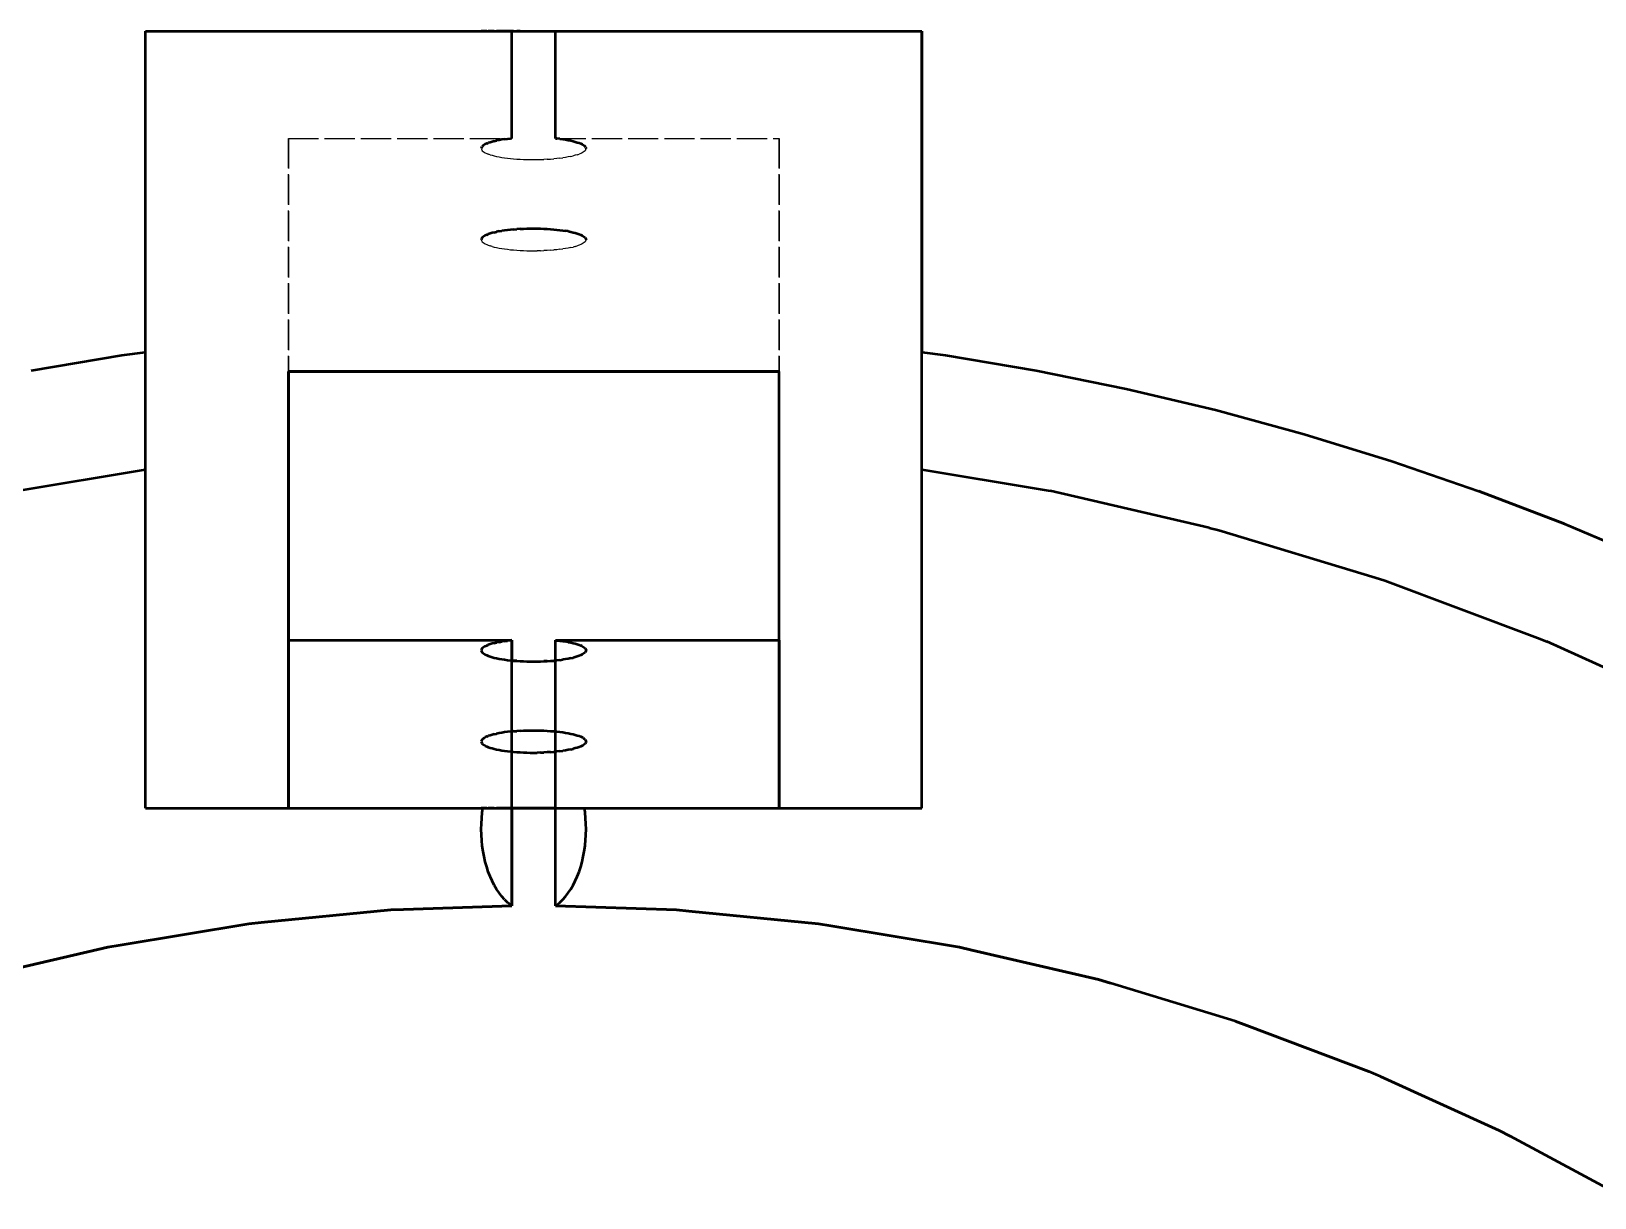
# Model space of a CAD drawing. Header units: millimetres. Extents: x 0 to 594, y 0 to 420.
# Drawn here: x 140.7 to 206.3, y 165.7 to 214.7 of the extents above; entities that cross this region are included whole.
import ezdxf

# ---------------------------------------------------------------- set-up
doc = ezdxf.new("R2010")
doc.units = ezdxf.units.MM
doc.linetypes.add('DASHED', pattern=[1.524, 1.27, -0.254])
doc.layers.add('OCULTA', color=8, linetype='DASHED', lineweight=25)
doc.layers.add('VISIBLE', color=7, linetype='CONTINUOUS', lineweight=50)

msp = doc.modelspace()

# ---------------------------------------------------------------- linework, layer by layer
at = {"layer": 'OCULTA'}
for p, q in [((145.446, 201.228), (145.446, 214.691)), ((145.446, 214.691), (160.832, 214.691)), ((145.446, 214.691), (145.446, 214.691)), ((159.546, 214.691), (159.551, 214.691)), ((159.546, 214.691), (159.551, 214.691)), ((159.551, 214.691), (159.565, 214.691)), ((159.551, 214.691), (159.565, 214.691)), ((159.565, 214.691), (159.588, 214.691)), ((159.565, 214.691), (159.588, 214.691)), ((159.588, 214.691), (159.621, 214.691)), ((159.588, 214.691), (159.621, 214.691)), ((159.621, 214.691), (159.663, 214.691)), ((159.621, 214.691), (159.663, 214.691)), ((159.663, 214.691), (159.713, 214.691)), ((159.663, 214.691), (159.713, 214.691)), ((159.713, 214.691), (159.773, 214.691)), ((159.713, 214.691), (159.773, 214.691)), ((159.773, 214.691), (159.841, 214.691)), ((159.773, 214.691), (159.841, 214.691)), ((159.841, 214.691), (159.917, 214.691)), ((159.841, 214.691), (159.917, 214.691)), ((159.917, 214.691), (160, 214.691)), ((159.917, 214.691), (160, 214.691)), ((160, 214.691), (160.092, 214.691)), ((160, 214.691), (160.092, 214.691)), ((160.092, 214.691), (160.19, 214.691)), ((160.092, 214.691), (160.19, 214.691)), ((160.19, 214.691), (160.295, 214.691)), ((160.19, 214.691), (160.295, 214.691)), ((160.295, 214.691), (160.407, 214.691)), ((160.295, 214.691), (160.407, 214.691)), ((160.407, 214.691), (160.524, 214.691)), ((160.407, 214.691), (160.524, 214.691)), ((160.524, 214.691), (160.646, 214.691)), ((160.524, 214.691), (160.646, 214.691)), ((160.646, 214.691), (160.773, 214.691)), ((160.646, 214.691), (160.773, 214.691)), ((160.773, 214.691), (160.904, 214.691)), ((160.773, 214.691), (160.904, 214.691)), ((160.904, 214.691), (161.039, 214.691)), ((160.904, 214.691), (161.039, 214.691)), ((161.039, 214.691), (161.176, 214.691)), ((161.039, 214.691), (161.176, 214.691)), ((161.176, 214.691), (161.317, 214.691)), ((161.176, 214.691), (161.317, 214.691)), ((161.317, 214.691), (161.459, 214.691)), ((161.317, 214.691), (161.459, 214.691)), ((161.459, 214.691), (161.602, 214.691)), ((161.459, 214.691), (161.602, 214.691)), ((161.602, 214.691), (161.746, 214.691)), ((161.602, 214.691), (161.746, 214.691)), ((161.746, 214.691), (161.89, 214.691)), ((161.746, 214.691), (161.89, 214.691)), ((161.89, 214.691), (162.033, 214.691)), ((162.033, 214.691), (161.89, 214.691)), ((162.033, 214.691), (162.175, 214.691)), ((162.033, 214.691), (162.175, 214.691)), ((162.315, 214.691), (162.175, 214.691)), ((162.315, 214.691), (162.175, 214.691)), ((162.315, 214.691), (162.453, 214.691)), ((162.453, 214.691), (162.315, 214.691)), ((162.453, 214.691), (162.588, 214.691)), ((162.453, 214.691), (162.588, 214.691)), ((162.719, 214.691), (162.588, 214.691)), ((162.719, 214.691), (162.588, 214.691)), ((162.66, 214.691), (178.046, 214.691)), ((162.846, 214.691), (162.719, 214.691)), ((162.846, 214.691), (162.719, 214.691)), ((162.846, 214.691), (162.968, 214.691)), ((162.846, 214.691), (162.968, 214.691)), ((163.085, 214.691), (162.968, 214.691)), ((163.085, 214.691), (162.968, 214.691)), ((163.196, 214.691), (163.085, 214.691)), ((163.196, 214.691), (163.085, 214.691)), ((163.301, 214.691), (163.196, 214.691)), ((163.301, 214.691), (163.196, 214.691)), ((163.301, 214.691), (163.4, 214.691)), ((163.301, 214.691), (163.4, 214.691)), ((163.491, 214.691), (163.4, 214.691)), ((163.491, 214.691), (163.4, 214.691)), ((163.575, 214.691), (163.491, 214.691)), ((163.575, 214.691), (163.491, 214.691)), ((163.651, 214.691), (163.575, 214.691)), ((163.651, 214.691), (163.575, 214.691)), ((163.719, 214.691), (163.651, 214.691)), ((163.719, 214.691), (163.651, 214.691)), ((163.778, 214.691), (163.719, 214.691)), ((163.778, 214.691), (163.719, 214.691)), ((163.829, 214.691), (163.778, 214.691)), ((163.829, 214.691), (163.778, 214.691)), ((163.871, 214.691), (163.829, 214.691)), ((163.871, 214.691), (163.829, 214.691)), ((163.904, 214.691), (163.871, 214.691)), ((163.904, 214.691), (163.871, 214.691)), ((163.927, 214.691), (163.904, 214.691)), ((163.927, 214.691), (163.904, 214.691)), ((163.941, 214.691), (163.927, 214.691)), ((163.941, 214.691), (163.927, 214.691)), ((163.946, 214.691), (163.941, 214.691)), ((163.946, 214.691), (163.941, 214.691)), ((178.046, 201.228), (178.046, 214.691)), ((178.046, 214.691), (178.046, 214.691)), ((151.446, 189.136), (151.446, 210.197)), ((151.446, 210.197), (160.832, 210.197)), ((151.446, 210.197), (151.446, 200.419)), ((162.66, 210.197), (172.046, 210.197)), ((172.046, 189.136), (172.046, 210.197)), ((172.046, 210.197), (172.046, 200.419)), ((159.546, 209.772), (159.551, 209.741)), ((159.551, 209.741), (159.565, 209.711)), ((159.565, 209.711), (159.588, 209.68)), ((159.588, 209.68), (159.621, 209.651)), ((159.621, 209.651), (159.663, 209.621)), ((159.663, 209.621), (159.713, 209.593)), ((159.713, 209.593), (159.773, 209.565)), ((159.773, 209.565), (159.841, 209.538)), ((159.917, 209.512), (159.841, 209.538)), ((159.917, 209.512), (160, 209.487)), ((160, 209.487), (160.092, 209.463)), ((160.092, 209.463), (160.19, 209.441)), ((160.19, 209.441), (160.295, 209.42)), ((160.295, 209.42), (160.407, 209.401)), ((160.407, 209.401), (160.524, 209.383)), ((160.524, 209.383), (160.646, 209.367)), ((162.846, 209.367), (162.968, 209.383)), ((163.085, 209.401), (162.968, 209.383)), ((163.196, 209.42), (163.085, 209.401)), ((163.301, 209.441), (163.196, 209.42)), ((163.301, 209.441), (163.4, 209.463)), ((163.491, 209.487), (163.4, 209.463)), ((163.575, 209.512), (163.491, 209.487)), ((163.575, 209.512), (163.651, 209.538)), ((163.719, 209.565), (163.651, 209.538)), ((163.778, 209.593), (163.719, 209.565)), ((163.829, 209.621), (163.778, 209.593)), ((163.871, 209.651), (163.829, 209.621)), ((163.904, 209.68), (163.871, 209.651)), ((163.927, 209.711), (163.904, 209.68)), ((163.941, 209.741), (163.927, 209.711)), ((163.946, 209.772), (163.941, 209.741)), ((160.646, 209.367), (160.773, 209.352)), ((160.773, 209.352), (160.904, 209.34)), ((160.904, 209.34), (161.039, 209.329)), ((161.039, 209.329), (161.176, 209.32)), ((161.176, 209.32), (161.317, 209.313)), ((161.317, 209.313), (161.459, 209.308)), ((161.459, 209.308), (161.602, 209.305)), ((161.602, 209.305), (161.746, 209.304)), ((161.746, 209.304), (161.89, 209.305)), ((161.89, 209.305), (162.033, 209.308)), ((162.033, 209.308), (162.175, 209.313)), ((162.315, 209.32), (162.175, 209.313)), ((162.315, 209.32), (162.453, 209.329)), ((162.453, 209.329), (162.588, 209.34)), ((162.719, 209.352), (162.588, 209.34)), ((162.846, 209.367), (162.719, 209.352)), ((159.546, 205.946), (159.551, 205.915)), ((159.551, 205.915), (159.565, 205.884)), ((159.565, 205.884), (159.588, 205.854)), ((159.588, 205.854), (159.621, 205.825)), ((159.621, 205.825), (159.663, 205.795)), ((159.663, 205.795), (159.713, 205.767)), ((159.713, 205.767), (159.773, 205.739)), ((159.773, 205.739), (159.841, 205.712)), ((159.841, 205.712), (159.917, 205.686)), ((160, 205.661), (159.917, 205.686)), ((160, 205.661), (160.092, 205.637)), ((160.092, 205.637), (160.19, 205.615)), ((160.19, 205.615), (160.295, 205.594)), ((160.295, 205.594), (160.407, 205.575)), ((160.407, 205.575), (160.524, 205.557)), ((160.524, 205.557), (160.646, 205.541)), ((160.646, 205.541), (160.773, 205.526)), ((160.773, 205.526), (160.904, 205.514)), ((160.904, 205.514), (161.039, 205.503)), ((161.039, 205.503), (161.176, 205.494)), ((161.176, 205.494), (161.317, 205.487)), ((161.317, 205.487), (161.459, 205.482)), ((161.459, 205.482), (161.602, 205.479)), ((161.602, 205.479), (161.746, 205.478)), ((161.746, 205.478), (161.89, 205.479)), ((162.033, 205.482), (161.89, 205.479)), ((162.033, 205.482), (162.175, 205.487)), ((162.315, 205.494), (162.175, 205.487)), ((162.453, 205.503), (162.315, 205.494)), ((162.453, 205.503), (162.588, 205.514)), ((162.719, 205.526), (162.588, 205.514)), ((162.846, 205.541), (162.719, 205.526)), ((162.846, 205.541), (162.968, 205.557)), ((163.085, 205.575), (162.968, 205.557)), ((163.196, 205.594), (163.085, 205.575)), ((163.301, 205.615), (163.196, 205.594)), ((163.301, 205.615), (163.4, 205.637)), ((163.491, 205.661), (163.4, 205.637)), ((163.491, 205.661), (163.575, 205.686)), ((163.651, 205.712), (163.575, 205.686)), ((163.719, 205.739), (163.651, 205.712)), ((163.778, 205.767), (163.719, 205.739)), ((163.829, 205.795), (163.778, 205.767)), ((163.871, 205.825), (163.829, 205.795)), ((163.904, 205.854), (163.871, 205.825)), ((163.927, 205.884), (163.904, 205.854)), ((163.941, 205.915), (163.927, 205.884)), ((163.946, 205.946), (163.941, 205.915)), ((140.654, 200.458), (144.457, 201.096)), ((144.457, 201.096), (145.446, 201.228)), ((145.446, 201.228), (145.446, 201.228)), ((178.046, 201.228), (179.035, 201.096)), ((178.046, 201.228), (178.046, 201.228)), ((179.035, 201.096), (182.838, 200.458)), ((182.838, 200.458), (186.617, 199.693)), ((186.617, 199.693), (190.37, 198.804)), ((190.37, 198.804), (194.09, 197.791)), ((194.09, 197.791), (197.775, 196.654)), ((197.775, 196.654), (201.42, 195.396)), ((205.021, 194.017), (201.42, 195.396)), ((205.021, 194.017), (208.575, 192.519)), ((145.446, 182.091), (145.446, 182.091)), ((151.446, 182.091), (151.446, 182.091)), ((159.546, 182.091), (159.551, 182.091)), ((159.551, 182.091), (159.565, 182.091)), ((159.565, 182.091), (159.588, 182.091)), ((159.588, 182.091), (159.621, 182.091)), ((159.615, 182.091), (159.621, 182.091)), ((159.621, 182.091), (159.663, 182.091)), ((159.621, 182.091), (159.663, 182.091)), ((159.663, 182.091), (159.713, 182.091)), ((159.663, 182.091), (159.713, 182.091)), ((159.713, 182.091), (159.773, 182.091)), ((159.713, 182.091), (159.773, 182.091)), ((159.773, 182.091), (159.841, 182.091)), ((159.773, 182.091), (159.841, 182.091)), ((159.841, 182.091), (159.917, 182.091)), ((159.841, 182.091), (159.917, 182.091)), ((159.917, 182.091), (160, 182.091)), ((159.917, 182.091), (160, 182.091)), ((160, 182.091), (160.092, 182.091)), ((160, 182.091), (160.092, 182.091)), ((160.092, 182.091), (160.19, 182.091)), ((160.092, 182.091), (160.19, 182.091)), ((160.19, 182.091), (160.295, 182.091)), ((160.19, 182.091), (160.295, 182.091)), ((160.295, 182.091), (160.407, 182.091)), ((160.295, 182.091), (160.407, 182.091)), ((160.407, 182.091), (160.524, 182.091)), ((160.407, 182.091), (160.524, 182.091)), ((160.524, 182.091), (160.646, 182.091)), ((160.524, 182.091), (160.646, 182.091)), ((160.646, 182.091), (160.773, 182.091)), ((160.646, 182.091), (160.773, 182.091)), ((160.773, 182.091), (160.904, 182.091)), ((160.773, 182.091), (160.904, 182.091)), ((160.904, 182.091), (161.039, 182.091)), ((160.904, 182.091), (161.039, 182.091)), ((161.039, 182.091), (161.176, 182.091)), ((161.039, 182.091), (161.176, 182.091)), ((161.176, 182.091), (161.317, 182.091)), ((161.176, 182.091), (161.317, 182.091)), ((161.317, 182.091), (161.459, 182.091)), ((161.317, 182.091), (161.459, 182.091)), ((161.459, 182.091), (161.602, 182.091)), ((161.459, 182.091), (161.602, 182.091)), ((161.602, 182.091), (161.746, 182.091)), ((161.602, 182.091), (161.746, 182.091)), ((161.746, 182.091), (161.89, 182.091)), ((161.746, 182.091), (161.89, 182.091)), ((161.89, 182.091), (162.033, 182.091)), ((162.033, 182.091), (161.89, 182.091)), ((162.033, 182.091), (162.175, 182.091)), ((162.033, 182.091), (162.175, 182.091)), ((162.315, 182.091), (162.175, 182.091)), ((162.315, 182.091), (162.175, 182.091)), ((162.315, 182.091), (162.453, 182.091)), ((162.453, 182.091), (162.315, 182.091)), ((162.453, 182.091), (162.588, 182.091)), ((162.453, 182.091), (162.588, 182.091)), ((162.719, 182.091), (162.588, 182.091)), ((162.719, 182.091), (162.588, 182.091)), ((162.846, 182.091), (162.719, 182.091)), ((162.846, 182.091), (162.719, 182.091)), ((162.846, 182.091), (162.968, 182.091)), ((162.846, 182.091), (162.968, 182.091)), ((163.085, 182.091), (162.968, 182.091)), ((163.085, 182.091), (162.968, 182.091)), ((163.196, 182.091), (163.085, 182.091)), ((163.196, 182.091), (163.085, 182.091)), ((163.301, 182.091), (163.196, 182.091)), ((163.301, 182.091), (163.196, 182.091)), ((163.301, 182.091), (163.4, 182.091)), ((163.301, 182.091), (163.4, 182.091)), ((163.491, 182.091), (163.4, 182.091)), ((163.491, 182.091), (163.4, 182.091)), ((163.575, 182.091), (163.491, 182.091)), ((163.575, 182.091), (163.491, 182.091)), ((163.651, 182.091), (163.575, 182.091)), ((163.651, 182.091), (163.575, 182.091)), ((163.719, 182.091), (163.651, 182.091)), ((163.719, 182.091), (163.651, 182.091)), ((163.778, 182.091), (163.719, 182.091)), ((163.778, 182.091), (163.719, 182.091)), ((163.829, 182.091), (163.778, 182.091)), ((163.829, 182.091), (163.778, 182.091)), ((163.871, 182.091), (163.829, 182.091)), ((163.871, 182.091), (163.829, 182.091)), ((163.877, 182.091), (163.871, 182.091)), ((163.904, 182.091), (163.871, 182.091)), ((163.927, 182.091), (163.904, 182.091)), ((163.941, 182.091), (163.927, 182.091)), ((163.946, 182.091), (163.941, 182.091)), ((172.046, 182.091), (172.046, 182.091)), ((178.046, 182.091), (178.046, 182.091))]:
    msp.add_line(p, q, dxfattribs=at)
at = {"layer": 'VISIBLE'}
for p, q in [((145.446, 182.091), (145.446, 214.691)), ((145.446, 214.691), (178.046, 214.691)), ((145.446, 201.228), (145.446, 214.691)), ((145.446, 214.691), (145.446, 214.691)), ((145.446, 214.691), (145.446, 214.691)), ((145.446, 214.691), (178.046, 214.691)), ((159.551, 214.691), (159.546, 214.691)), ((159.551, 214.691), (159.546, 214.691)), ((159.565, 214.691), (159.551, 214.691)), ((159.565, 214.691), (159.551, 214.691)), ((159.588, 214.691), (159.565, 214.691)), ((159.588, 214.691), (159.565, 214.691)), ((159.621, 214.691), (159.588, 214.691)), ((159.621, 214.691), (159.588, 214.691)), ((159.663, 214.691), (159.621, 214.691)), ((159.663, 214.691), (159.621, 214.691)), ((159.713, 214.691), (159.663, 214.691)), ((159.713, 214.691), (159.663, 214.691)), ((159.773, 214.691), (159.713, 214.691)), ((159.773, 214.691), (159.713, 214.691)), ((159.773, 214.691), (159.841, 214.691)), ((159.773, 214.691), (159.841, 214.691)), ((159.917, 214.691), (159.841, 214.691)), ((159.917, 214.691), (159.841, 214.691)), ((160, 214.691), (159.917, 214.691)), ((160, 214.691), (159.917, 214.691)), ((160.092, 214.691), (160, 214.691)), ((160.092, 214.691), (160, 214.691)), ((160.092, 214.691), (160.19, 214.691)), ((160.092, 214.691), (160.19, 214.691)), ((160.295, 214.691), (160.19, 214.691)), ((160.295, 214.691), (160.19, 214.691)), ((160.407, 214.691), (160.295, 214.691)), ((160.407, 214.691), (160.295, 214.691)), ((160.524, 214.691), (160.407, 214.691)), ((160.524, 214.691), (160.407, 214.691)), ((160.524, 214.691), (160.646, 214.691)), ((160.646, 214.691), (160.524, 214.691)), ((160.773, 214.691), (160.646, 214.691)), ((160.773, 214.691), (160.646, 214.691)), ((160.832, 214.691), (160.773, 214.691)), ((160.904, 214.691), (160.773, 214.691)), ((160.832, 210.197), (160.832, 214.691)), ((160.904, 214.691), (161.039, 214.691)), ((161.176, 214.691), (161.039, 214.691)), ((161.176, 214.691), (161.317, 214.691)), ((161.317, 214.691), (161.459, 214.691)), ((161.459, 214.691), (161.602, 214.691)), ((161.602, 214.691), (161.746, 214.691)), ((161.746, 214.691), (161.89, 214.691)), ((161.89, 214.691), (162.033, 214.691)), ((162.033, 214.691), (162.175, 214.691)), ((162.175, 214.691), (162.315, 214.691)), ((162.315, 214.691), (162.453, 214.691)), ((162.453, 214.691), (162.588, 214.691)), ((162.588, 214.691), (162.719, 214.691)), ((162.66, 210.197), (162.66, 214.691)), ((162.66, 214.691), (162.719, 214.691)), ((162.719, 214.691), (162.846, 214.691)), ((162.719, 214.691), (162.846, 214.691)), ((162.846, 214.691), (162.968, 214.691)), ((162.846, 214.691), (162.968, 214.691)), ((162.968, 214.691), (163.085, 214.691)), ((162.968, 214.691), (163.085, 214.691)), ((163.085, 214.691), (163.196, 214.691)), ((163.085, 214.691), (163.196, 214.691)), ((163.196, 214.691), (163.301, 214.691)), ((163.196, 214.691), (163.301, 214.691)), ((163.301, 214.691), (163.4, 214.691)), ((163.301, 214.691), (163.4, 214.691)), ((163.4, 214.691), (163.491, 214.691)), ((163.4, 214.691), (163.491, 214.691)), ((163.491, 214.691), (163.575, 214.691)), ((163.491, 214.691), (163.575, 214.691)), ((163.575, 214.691), (163.651, 214.691)), ((163.575, 214.691), (163.651, 214.691)), ((163.651, 214.691), (163.719, 214.691)), ((163.651, 214.691), (163.719, 214.691)), ((163.719, 214.691), (163.778, 214.691)), ((163.719, 214.691), (163.778, 214.691)), ((163.778, 214.691), (163.829, 214.691)), ((163.778, 214.691), (163.829, 214.691)), ((163.829, 214.691), (163.871, 214.691)), ((163.829, 214.691), (163.871, 214.691)), ((163.871, 214.691), (163.904, 214.691)), ((163.871, 214.691), (163.904, 214.691)), ((163.904, 214.691), (163.927, 214.691)), ((163.904, 214.691), (163.927, 214.691)), ((163.927, 214.691), (163.941, 214.691)), ((163.927, 214.691), (163.941, 214.691)), ((163.941, 214.691), (163.946, 214.691)), ((163.941, 214.691), (163.946, 214.691)), ((178.046, 182.091), (178.046, 214.691)), ((178.046, 214.691), (178.046, 214.691)), ((178.046, 214.691), (178.046, 214.691)), ((178.046, 214.691), (178.046, 201.228)), ((160, 210.056), (159.917, 210.031)), ((160.092, 210.08), (160, 210.056)), ((160.092, 210.08), (160.19, 210.102)), ((160.295, 210.123), (160.19, 210.102)), ((160.407, 210.143), (160.295, 210.123)), ((160.524, 210.16), (160.407, 210.143)), ((160.524, 210.16), (160.646, 210.177)), ((160.646, 210.177), (160.773, 210.191)), ((160.832, 210.197), (160.773, 210.191)), ((162.66, 210.197), (162.719, 210.191)), ((162.846, 210.177), (162.719, 210.191)), ((162.846, 210.177), (162.968, 210.16)), ((162.968, 210.16), (163.085, 210.143)), ((163.085, 210.143), (163.196, 210.123)), ((163.196, 210.123), (163.301, 210.102)), ((163.301, 210.102), (163.4, 210.08)), ((163.4, 210.08), (163.491, 210.056)), ((163.491, 210.056), (163.575, 210.031)), ((159.551, 209.802), (159.546, 209.772)), ((159.565, 209.833), (159.551, 209.802)), ((159.565, 209.833), (159.588, 209.863)), ((159.621, 209.893), (159.588, 209.863)), ((159.663, 209.922), (159.621, 209.893)), ((159.713, 209.951), (159.663, 209.922)), ((159.773, 209.978), (159.713, 209.951)), ((159.773, 209.978), (159.841, 210.005)), ((159.917, 210.031), (159.841, 210.005)), ((163.575, 210.031), (163.651, 210.005)), ((163.651, 210.005), (163.719, 209.978)), ((163.719, 209.978), (163.778, 209.951)), ((163.778, 209.951), (163.829, 209.922)), ((163.829, 209.922), (163.871, 209.893)), ((163.871, 209.893), (163.904, 209.863)), ((163.927, 209.833), (163.904, 209.863)), ((163.927, 209.833), (163.941, 209.802)), ((163.941, 209.802), (163.946, 209.772)), ((159.713, 206.124), (159.663, 206.096)), ((159.773, 206.152), (159.713, 206.124)), ((159.773, 206.152), (159.841, 206.179)), ((159.917, 206.205), (159.841, 206.179)), ((160, 206.23), (159.917, 206.205)), ((160.092, 206.254), (160, 206.23)), ((160.092, 206.254), (160.19, 206.276)), ((160.295, 206.297), (160.19, 206.276)), ((160.295, 206.297), (160.407, 206.317)), ((160.524, 206.334), (160.407, 206.317)), ((160.646, 206.351), (160.524, 206.334)), ((160.773, 206.365), (160.646, 206.351)), ((160.904, 206.378), (160.773, 206.365)), ((160.904, 206.378), (161.039, 206.388)), ((161.176, 206.397), (161.039, 206.388)), ((161.176, 206.397), (161.317, 206.404)), ((161.317, 206.404), (161.459, 206.409)), ((161.459, 206.409), (161.602, 206.412)), ((161.602, 206.412), (161.746, 206.413)), ((161.746, 206.413), (161.89, 206.412)), ((161.89, 206.412), (162.033, 206.409)), ((162.033, 206.409), (162.175, 206.404)), ((162.175, 206.404), (162.315, 206.397)), ((162.315, 206.397), (162.453, 206.388)), ((162.453, 206.388), (162.588, 206.378)), ((162.588, 206.378), (162.719, 206.365)), ((162.719, 206.365), (162.846, 206.351)), ((162.846, 206.351), (162.968, 206.334)), ((162.968, 206.334), (163.085, 206.317)), ((163.196, 206.297), (163.085, 206.317)), ((163.196, 206.297), (163.301, 206.276)), ((163.301, 206.276), (163.4, 206.254)), ((163.4, 206.254), (163.491, 206.23)), ((163.491, 206.23), (163.575, 206.205)), ((163.575, 206.205), (163.651, 206.179)), ((163.651, 206.179), (163.719, 206.152)), ((163.719, 206.152), (163.778, 206.124)), ((163.778, 206.124), (163.829, 206.096)), ((159.551, 205.976), (159.546, 205.946)), ((159.565, 206.007), (159.551, 205.976)), ((159.588, 206.037), (159.565, 206.007)), ((159.621, 206.067), (159.588, 206.037)), ((159.663, 206.096), (159.621, 206.067)), ((163.829, 206.096), (163.871, 206.067)), ((163.871, 206.067), (163.904, 206.037)), ((163.904, 206.037), (163.927, 206.007)), ((163.927, 206.007), (163.941, 205.976)), ((163.941, 205.976), (163.946, 205.946)), ((140.654, 200.458), (144.457, 201.096)), ((140.654, 200.458), (144.457, 201.096)), ((144.457, 201.096), (145.446, 201.228)), ((144.457, 201.096), (145.446, 201.228)), ((144.457, 201.096), (144.457, 201.096)), ((145.446, 196.302), (145.446, 201.228)), ((145.446, 201.228), (145.446, 201.228)), ((145.446, 201.228), (145.446, 201.228)), ((145.446, 201.228), (145.446, 201.228)), ((145.446, 201.228), (145.446, 201.228)), ((145.446, 201.228), (145.446, 201.228)), ((145.446, 201.228), (145.446, 201.228)), ((145.446, 201.228), (145.446, 201.228)), ((145.446, 201.228), (145.446, 201.228)), ((145.446, 201.228), (145.446, 201.228)), ((145.446, 201.228), (145.446, 201.228)), ((145.446, 201.228), (145.446, 201.228)), ((145.446, 201.228), (145.446, 201.228)), ((145.446, 201.228), (145.446, 201.228)), ((145.446, 201.228), (145.446, 201.228)), ((145.446, 201.228), (145.446, 201.228)), ((178.046, 196.302), (178.046, 201.228)), ((178.046, 201.228), (179.035, 201.096)), ((178.046, 201.228), (178.046, 201.228)), ((178.046, 201.228), (178.046, 201.228)), ((178.046, 201.228), (178.046, 201.228)), ((178.046, 201.228), (178.046, 201.228)), ((178.046, 201.228), (178.046, 201.228)), ((178.046, 201.228), (178.046, 201.228)), ((178.046, 201.228), (178.046, 201.228)), ((178.046, 201.228), (178.046, 201.228)), ((178.046, 201.228), (178.046, 201.228)), ((178.046, 201.228), (178.046, 201.228)), ((178.046, 201.228), (178.046, 201.228)), ((178.046, 201.228), (178.046, 201.228)), ((178.046, 201.228), (178.046, 201.228)), ((178.046, 201.228), (178.046, 201.228)), ((178.046, 201.228), (178.046, 201.228)), ((178.046, 201.228), (179.035, 201.096)), ((179.035, 201.096), (182.838, 200.458)), ((179.035, 201.096), (179.035, 201.096)), ((179.035, 201.096), (182.838, 200.458)), ((140.654, 200.458), (140.654, 200.458)), ((151.446, 182.091), (151.446, 200.419)), ((151.446, 200.419), (172.046, 200.419)), ((151.446, 200.419), (151.446, 200.419)), ((151.446, 200.419), (151.446, 200.419)), ((151.446, 200.419), (151.446, 200.419)), ((151.446, 200.419), (151.446, 200.419)), ((151.446, 200.419), (151.446, 200.419)), ((151.446, 200.419), (151.446, 200.419)), ((151.446, 200.419), (151.446, 200.419)), ((151.446, 200.419), (151.446, 200.419)), ((151.446, 200.419), (151.446, 200.419)), ((151.446, 200.419), (151.446, 200.419)), ((151.446, 200.419), (151.446, 200.419)), ((151.446, 200.419), (151.446, 200.419)), ((151.446, 200.419), (151.446, 200.419)), ((151.446, 200.419), (151.446, 200.419)), ((151.446, 200.419), (151.446, 200.419)), ((151.446, 200.419), (151.446, 200.419)), ((151.446, 200.419), (151.446, 189.137)), ((172.046, 200.419), (151.446, 200.419)), ((172.046, 182.091), (172.046, 200.419)), ((172.046, 189.137), (172.046, 200.419)), ((172.046, 200.419), (172.046, 200.419)), ((172.046, 200.419), (172.046, 200.419)), ((172.046, 200.419), (172.046, 200.419)), ((172.046, 200.419), (172.046, 200.419)), ((172.046, 200.419), (172.046, 200.419)), ((172.046, 200.419), (172.046, 200.419)), ((172.046, 200.419), (172.046, 200.419)), ((172.046, 200.419), (172.046, 200.419)), ((172.046, 200.419), (172.046, 200.419)), ((172.046, 200.419), (172.046, 200.419)), ((172.046, 200.419), (172.046, 200.419)), ((172.046, 200.419), (172.046, 200.419)), ((172.046, 200.419), (172.046, 200.419)), ((172.046, 200.419), (172.046, 200.419)), ((172.046, 200.419), (172.046, 200.419)), ((172.046, 200.419), (172.046, 200.419)), ((182.838, 200.458), (186.617, 199.693)), ((182.838, 200.458), (182.838, 200.458)), ((182.838, 200.458), (186.617, 199.693)), ((186.617, 199.693), (190.37, 198.804)), ((186.617, 199.693), (186.617, 199.693)), ((186.617, 199.693), (190.37, 198.804)), ((190.37, 198.804), (194.09, 197.791)), ((190.37, 198.804), (190.37, 198.804)), ((190.37, 198.804), (194.09, 197.791)), ((194.09, 197.791), (197.775, 196.654)), ((194.09, 197.791), (194.09, 197.791)), ((194.09, 197.791), (197.775, 196.654)), ((140.06, 195.413), (145.446, 196.302)), ((145.446, 182.091), (145.446, 196.302)), ((178.046, 182.091), (178.046, 196.302)), ((178.046, 196.302), (183.016, 195.481)), ((197.775, 196.654), (201.42, 195.396)), ((197.775, 196.654), (197.775, 196.654)), ((197.775, 196.654), (201.42, 195.396)), ((183.016, 195.481), (183.432, 195.413)), ((190.106, 193.856), (183.432, 195.413)), ((205.021, 194.017), (201.42, 195.396)), ((201.42, 195.396), (201.42, 195.396)), ((201.42, 195.396), (205.021, 194.017)), ((190.106, 193.856), (190.515, 193.761)), ((190.515, 193.761), (197.074, 191.771)), ((205.021, 194.017), (208.575, 192.519)), ((205.021, 194.017), (205.021, 194.017)), ((205.021, 194.017), (208.575, 192.519)), ((197.074, 191.771), (197.476, 191.649)), ((197.476, 191.649), (203.89, 189.235)), ((151.446, 189.137), (151.446, 189.137)), ((151.446, 189.137), (151.446, 189.137)), ((151.446, 189.137), (151.446, 189.137)), ((151.446, 189.137), (151.446, 189.137)), ((151.446, 189.137), (151.446, 189.137)), ((151.446, 189.137), (151.446, 189.137)), ((151.446, 189.137), (151.446, 189.137)), ((151.446, 189.137), (151.446, 189.137)), ((151.446, 189.137), (151.446, 189.137)), ((151.446, 189.137), (151.446, 189.136)), ((151.446, 189.136), (160.832, 189.136)), ((151.446, 189.136), (151.446, 182.091)), ((151.446, 189.136), (151.446, 189.136)), ((151.446, 189.136), (151.446, 189.136)), ((151.446, 189.136), (151.446, 189.136)), ((151.446, 189.136), (151.446, 189.136)), ((151.446, 189.136), (151.446, 189.136)), ((151.446, 189.136), (151.446, 189.136)), ((151.446, 189.136), (160.832, 189.136)), ((160.092, 189.02), (160.19, 189.042)), ((160.295, 189.063), (160.19, 189.042)), ((160.295, 189.063), (160.407, 189.082)), ((160.524, 189.1), (160.407, 189.082)), ((160.524, 189.1), (160.646, 189.116)), ((160.773, 189.131), (160.646, 189.116)), ((160.832, 189.136), (160.773, 189.131)), ((160.832, 177.989), (160.832, 189.136)), ((160.832, 189.136), (160.832, 189.136)), ((160.832, 189.136), (160.832, 189.136)), ((160.832, 189.136), (160.832, 188.286)), ((162.66, 177.989), (162.66, 189.136)), ((162.66, 189.136), (162.719, 189.131)), ((162.66, 189.136), (172.046, 189.136)), ((162.66, 188.286), (162.66, 189.136)), ((162.66, 189.136), (162.66, 189.136)), ((162.66, 189.136), (162.66, 189.136)), ((162.66, 189.136), (172.046, 189.136)), ((162.719, 189.131), (162.846, 189.116)), ((162.846, 189.116), (162.968, 189.1)), ((162.968, 189.1), (163.085, 189.082)), ((163.196, 189.063), (163.085, 189.082)), ((163.196, 189.063), (163.301, 189.042)), ((163.301, 189.042), (163.4, 189.02)), ((172.046, 189.136), (172.046, 189.137)), ((172.046, 189.137), (172.046, 189.137)), ((172.046, 189.137), (172.046, 189.137)), ((172.046, 189.137), (172.046, 189.137)), ((172.046, 189.137), (172.046, 189.137)), ((172.046, 189.137), (172.046, 189.137)), ((172.046, 189.137), (172.046, 189.137)), ((172.046, 189.137), (172.046, 189.137)), ((172.046, 189.137), (172.046, 189.137)), ((172.046, 189.137), (172.046, 189.137)), ((172.046, 189.136), (172.046, 182.091)), ((172.046, 189.136), (172.046, 189.136)), ((172.046, 189.136), (172.046, 189.136)), ((172.046, 189.136), (172.046, 189.136)), ((172.046, 189.136), (172.046, 189.136)), ((172.046, 189.136), (172.046, 189.136)), ((172.046, 189.136), (172.046, 189.136)), ((203.89, 189.235), (204.284, 189.087)), ((210.526, 186.259), (204.284, 189.087)), ((159.551, 188.742), (159.546, 188.711)), ((159.546, 188.711), (159.551, 188.681)), ((159.565, 188.772), (159.551, 188.742)), ((159.551, 188.681), (159.565, 188.65)), ((159.588, 188.803), (159.565, 188.772)), ((159.565, 188.65), (159.588, 188.62)), ((159.621, 188.832), (159.588, 188.803)), ((159.588, 188.62), (159.621, 188.59)), ((159.663, 188.862), (159.621, 188.832)), ((159.621, 188.59), (159.663, 188.561)), ((159.713, 188.89), (159.663, 188.862)), ((159.663, 188.561), (159.713, 188.532)), ((159.713, 188.89), (159.773, 188.918)), ((159.713, 188.532), (159.773, 188.505)), ((159.773, 188.918), (159.841, 188.945)), ((159.773, 188.505), (159.841, 188.478)), ((159.917, 188.971), (159.841, 188.945)), ((159.841, 188.478), (159.917, 188.452)), ((160, 188.996), (159.917, 188.971)), ((159.917, 188.452), (160, 188.427)), ((160.092, 189.02), (160, 188.996)), ((160, 188.427), (160.092, 188.403)), ((160.092, 188.403), (160.19, 188.381)), ((160.19, 188.381), (160.295, 188.36)), ((163.301, 188.381), (163.196, 188.36)), ((163.301, 188.381), (163.4, 188.403)), ((163.4, 189.02), (163.491, 188.996)), ((163.491, 188.427), (163.4, 188.403)), ((163.491, 188.996), (163.575, 188.971)), ((163.575, 188.452), (163.491, 188.427)), ((163.575, 188.971), (163.651, 188.945)), ((163.651, 188.478), (163.575, 188.452)), ((163.651, 188.945), (163.719, 188.918)), ((163.719, 188.505), (163.651, 188.478)), ((163.778, 188.89), (163.719, 188.918)), ((163.778, 188.532), (163.719, 188.505)), ((163.778, 188.89), (163.829, 188.862)), ((163.829, 188.561), (163.778, 188.532)), ((163.829, 188.862), (163.871, 188.832)), ((163.871, 188.59), (163.829, 188.561)), ((163.871, 188.832), (163.904, 188.803)), ((163.904, 188.62), (163.871, 188.59)), ((163.904, 188.803), (163.927, 188.772)), ((163.927, 188.65), (163.904, 188.62)), ((163.927, 188.772), (163.941, 188.742)), ((163.941, 188.681), (163.927, 188.65)), ((163.941, 188.742), (163.946, 188.711)), ((163.946, 188.711), (163.941, 188.681)), ((160.295, 188.36), (160.407, 188.34)), ((160.407, 188.34), (160.524, 188.323)), ((160.524, 188.323), (160.646, 188.306)), ((160.646, 188.306), (160.773, 188.292)), ((160.773, 188.292), (160.904, 188.279)), ((160.832, 188.286), (160.832, 188.286)), ((160.832, 188.286), (160.832, 188.286)), ((160.832, 188.286), (160.832, 188.286)), ((160.832, 188.286), (160.832, 188.286)), ((160.832, 188.286), (160.832, 188.286)), ((160.832, 188.286), (160.832, 188.286)), ((160.832, 188.286), (160.832, 188.286)), ((160.832, 188.286), (160.832, 188.286)), ((160.832, 188.286), (160.832, 188.286)), ((160.832, 188.286), (160.832, 188.286)), ((160.832, 188.286), (160.832, 188.286)), ((160.832, 188.286), (160.832, 188.286)), ((160.832, 188.286), (160.832, 188.286)), ((160.832, 188.286), (160.832, 188.286)), ((160.832, 188.286), (160.832, 188.286)), ((160.832, 188.286), (160.904, 188.279)), ((161.039, 188.269), (160.904, 188.279)), ((160.904, 188.279), (160.904, 188.279)), ((160.904, 188.279), (161.039, 188.269)), ((161.039, 188.269), (161.176, 188.26)), ((161.039, 188.269), (161.039, 188.269)), ((161.039, 188.269), (161.176, 188.26)), ((161.176, 188.26), (161.317, 188.253)), ((161.176, 188.26), (161.176, 188.26)), ((161.176, 188.26), (161.317, 188.253)), ((161.317, 188.253), (161.459, 188.248)), ((161.317, 188.253), (161.317, 188.253)), ((161.317, 188.253), (161.459, 188.248)), ((161.459, 188.248), (161.602, 188.245)), ((161.459, 188.248), (161.459, 188.248)), ((161.459, 188.248), (161.602, 188.245)), ((161.602, 188.245), (161.746, 188.244)), ((161.602, 188.245), (161.602, 188.245)), ((161.602, 188.245), (161.746, 188.244)), ((161.746, 188.244), (161.89, 188.245)), ((161.746, 188.244), (161.89, 188.245)), ((161.746, 188.244), (161.746, 188.244)), ((161.89, 188.245), (162.033, 188.248)), ((161.89, 188.245), (162.033, 188.248)), ((161.89, 188.245), (161.89, 188.245)), ((162.033, 188.248), (162.175, 188.253)), ((162.033, 188.248), (162.175, 188.253)), ((162.033, 188.248), (162.033, 188.248)), ((162.315, 188.26), (162.175, 188.253)), ((162.175, 188.253), (162.315, 188.26)), ((162.175, 188.253), (162.175, 188.253)), ((162.315, 188.26), (162.453, 188.269)), ((162.315, 188.26), (162.453, 188.269)), ((162.315, 188.26), (162.315, 188.26)), ((162.453, 188.269), (162.588, 188.279)), ((162.453, 188.269), (162.588, 188.279)), ((162.453, 188.269), (162.453, 188.269)), ((162.719, 188.292), (162.588, 188.279)), ((162.588, 188.279), (162.659, 188.286)), ((162.588, 188.279), (162.588, 188.279)), ((162.659, 188.286), (162.659, 188.286)), ((162.659, 188.286), (162.659, 188.286)), ((162.659, 188.286), (162.659, 188.286)), ((162.659, 188.286), (162.659, 188.286)), ((162.659, 188.286), (162.659, 188.286)), ((162.659, 188.286), (162.659, 188.286)), ((162.659, 188.286), (162.66, 188.286)), ((162.66, 188.286), (162.66, 188.286)), ((162.66, 188.286), (162.66, 188.286)), ((162.66, 188.286), (162.66, 188.286)), ((162.66, 188.286), (162.66, 188.286)), ((162.66, 188.286), (162.66, 188.286)), ((162.66, 188.286), (162.66, 188.286)), ((162.66, 188.286), (162.66, 188.286)), ((162.66, 188.286), (162.66, 188.286)), ((162.846, 188.306), (162.719, 188.292)), ((162.846, 188.306), (162.968, 188.323)), ((163.085, 188.34), (162.968, 188.323)), ((163.196, 188.36), (163.085, 188.34)), ((159.773, 185.092), (159.841, 185.119)), ((159.917, 185.145), (159.841, 185.119)), ((160, 185.17), (159.917, 185.145)), ((160.092, 185.194), (160, 185.17)), ((160.092, 185.194), (160.19, 185.216)), ((160.295, 185.237), (160.19, 185.216)), ((160.407, 185.256), (160.295, 185.237)), ((160.524, 185.274), (160.407, 185.256)), ((160.646, 185.29), (160.524, 185.274)), ((160.773, 185.305), (160.646, 185.29)), ((160.904, 185.317), (160.773, 185.305)), ((160.904, 185.317), (161.039, 185.328)), ((161.176, 185.337), (161.039, 185.328)), ((161.176, 185.337), (161.317, 185.344)), ((161.317, 185.344), (161.459, 185.349)), ((161.459, 185.349), (161.602, 185.352)), ((161.602, 185.352), (161.746, 185.353)), ((161.746, 185.353), (161.89, 185.352)), ((161.89, 185.352), (162.033, 185.349)), ((162.033, 185.349), (162.175, 185.344)), ((162.175, 185.344), (162.315, 185.337)), ((162.315, 185.337), (162.453, 185.328)), ((162.453, 185.328), (162.588, 185.317)), ((162.588, 185.317), (162.719, 185.305)), ((162.719, 185.305), (162.846, 185.29)), ((162.846, 185.29), (162.968, 185.274)), ((162.968, 185.274), (163.085, 185.256)), ((163.085, 185.256), (163.196, 185.237)), ((163.196, 185.237), (163.301, 185.216)), ((163.301, 185.216), (163.4, 185.194)), ((163.4, 185.194), (163.491, 185.17)), ((163.491, 185.17), (163.575, 185.145)), ((163.575, 185.145), (163.651, 185.119)), ((163.651, 185.119), (163.719, 185.092)), ((159.551, 184.916), (159.546, 184.885)), ((159.546, 184.885), (159.551, 184.855)), ((159.565, 184.946), (159.551, 184.916)), ((159.551, 184.855), (159.565, 184.824)), ((159.588, 184.977), (159.565, 184.946)), ((159.565, 184.824), (159.588, 184.794)), ((159.621, 185.006), (159.588, 184.977)), ((159.588, 184.794), (159.621, 184.764)), ((159.663, 185.036), (159.621, 185.006)), ((159.621, 184.764), (159.663, 184.735)), ((159.663, 185.036), (159.713, 185.064)), ((159.713, 184.706), (159.663, 184.735)), ((159.773, 185.092), (159.713, 185.064)), ((159.713, 184.706), (159.773, 184.679)), ((159.773, 184.679), (159.841, 184.652)), ((159.841, 184.652), (159.917, 184.626)), ((159.917, 184.626), (160, 184.601)), ((160, 184.601), (160.092, 184.577)), ((160.092, 184.577), (160.19, 184.555)), ((160.19, 184.555), (160.295, 184.534)), ((160.295, 184.534), (160.407, 184.514)), ((160.407, 184.514), (160.524, 184.497)), ((160.524, 184.497), (160.646, 184.48)), ((160.646, 184.48), (160.773, 184.466)), ((160.773, 184.466), (160.904, 184.453)), ((160.904, 184.453), (161.039, 184.443)), ((161.039, 184.443), (161.176, 184.434)), ((162.453, 184.443), (162.315, 184.434)), ((162.453, 184.443), (162.588, 184.453)), ((162.719, 184.466), (162.588, 184.453)), ((162.846, 184.48), (162.719, 184.466)), ((162.846, 184.48), (162.968, 184.497)), ((163.085, 184.514), (162.968, 184.497)), ((163.196, 184.534), (163.085, 184.514)), ((163.301, 184.555), (163.196, 184.534)), ((163.301, 184.555), (163.4, 184.577)), ((163.491, 184.601), (163.4, 184.577)), ((163.575, 184.626), (163.491, 184.601)), ((163.651, 184.652), (163.575, 184.626)), ((163.719, 184.679), (163.651, 184.652)), ((163.719, 185.092), (163.778, 185.064)), ((163.778, 184.706), (163.719, 184.679)), ((163.829, 185.036), (163.778, 185.064)), ((163.778, 184.706), (163.829, 184.735)), ((163.829, 185.036), (163.871, 185.006)), ((163.871, 184.764), (163.829, 184.735)), ((163.871, 185.006), (163.904, 184.977)), ((163.904, 184.794), (163.871, 184.764)), ((163.904, 184.977), (163.927, 184.946)), ((163.927, 184.824), (163.904, 184.794)), ((163.927, 184.946), (163.941, 184.916)), ((163.941, 184.855), (163.927, 184.824)), ((163.941, 184.916), (163.946, 184.885)), ((163.946, 184.885), (163.941, 184.855)), ((161.176, 184.434), (161.317, 184.427)), ((161.317, 184.427), (161.459, 184.422)), ((161.459, 184.422), (161.602, 184.419)), ((161.602, 184.419), (161.746, 184.418)), ((161.746, 184.418), (161.89, 184.419)), ((162.033, 184.422), (161.89, 184.419)), ((162.033, 184.422), (162.175, 184.427)), ((162.315, 184.434), (162.175, 184.427)), ((145.446, 182.091), (149.147, 182.091)), ((145.446, 182.091), (151.446, 182.091)), ((149.147, 182.091), (155.473, 182.091)), ((151.446, 182.091), (172.046, 182.091)), ((155.473, 182.091), (159.615, 182.091)), ((159.551, 182.091), (159.546, 182.091)), ((159.565, 182.091), (159.551, 182.091)), ((159.588, 182.091), (159.565, 182.091)), ((159.565, 181.67), (159.588, 181.902)), ((159.588, 181.902), (159.615, 182.091)), ((159.621, 182.091), (159.588, 182.091)), ((159.663, 182.091), (159.621, 182.091)), ((159.713, 182.091), (159.663, 182.091)), ((159.773, 182.091), (159.713, 182.091)), ((159.773, 182.091), (159.841, 182.091)), ((159.917, 182.091), (159.841, 182.091)), ((160, 182.091), (159.917, 182.091)), ((160.092, 182.091), (160, 182.091)), ((160.092, 182.091), (160.19, 182.091)), ((160.295, 182.091), (160.19, 182.091)), ((160.407, 182.091), (160.295, 182.091)), ((160.524, 182.091), (160.407, 182.091)), ((160.646, 182.091), (160.524, 182.091)), ((160.773, 182.091), (160.646, 182.091)), ((160.904, 182.091), (160.773, 182.091)), ((162.659, 182.091), (160.832, 182.091)), ((160.832, 182.091), (160.832, 182.091)), ((160.832, 182.091), (160.832, 182.091)), ((160.832, 182.091), (160.832, 182.091)), ((160.832, 182.091), (160.832, 182.091)), ((160.832, 182.091), (160.832, 182.091)), ((160.832, 182.091), (160.832, 182.091)), ((160.832, 182.091), (160.832, 182.091)), ((160.832, 182.091), (160.832, 182.091)), ((160.832, 182.091), (160.832, 182.091)), ((160.832, 182.091), (160.832, 182.091)), ((160.832, 182.091), (160.832, 182.091)), ((160.832, 182.091), (160.832, 182.091)), ((160.832, 182.091), (160.832, 182.091)), ((160.832, 182.091), (160.832, 182.091)), ((160.832, 182.091), (160.832, 182.091)), ((160.832, 182.091), (160.832, 182.091)), ((160.832, 182.091), (160.832, 177.989)), ((160.904, 182.091), (161.039, 182.091)), ((161.176, 182.091), (161.039, 182.091)), ((161.176, 182.091), (161.317, 182.091)), ((161.317, 182.091), (161.459, 182.091)), ((161.459, 182.091), (161.602, 182.091)), ((161.602, 182.091), (161.746, 182.091)), ((161.746, 182.091), (161.89, 182.091)), ((161.89, 182.091), (162.033, 182.091)), ((162.033, 182.091), (162.175, 182.091)), ((162.175, 182.091), (162.315, 182.091)), ((162.315, 182.091), (162.453, 182.091)), ((162.453, 182.091), (162.588, 182.091)), ((162.588, 182.091), (162.719, 182.091)), ((162.66, 182.091), (162.659, 182.091)), ((162.659, 182.091), (162.659, 182.091)), ((162.659, 182.091), (162.659, 182.091)), ((162.659, 182.091), (162.659, 182.091)), ((162.659, 182.091), (162.659, 182.091)), ((162.659, 182.091), (162.659, 182.091)), ((162.659, 182.091), (162.659, 182.091)), ((162.659, 182.091), (162.659, 182.091)), ((162.66, 177.989), (162.66, 182.091)), ((162.66, 182.091), (162.66, 182.091)), ((162.66, 182.091), (162.66, 182.091)), ((162.66, 182.091), (162.66, 182.091)), ((162.66, 182.091), (162.66, 182.091)), ((162.66, 182.091), (162.66, 182.091)), ((162.66, 182.091), (162.66, 182.091)), ((162.66, 182.091), (162.66, 182.091)), ((162.66, 182.091), (162.66, 182.091)), ((162.719, 182.091), (162.846, 182.091)), ((162.846, 182.091), (162.968, 182.091)), ((162.968, 182.091), (163.085, 182.091)), ((163.085, 182.091), (163.196, 182.091)), ((163.196, 182.091), (163.301, 182.091)), ((163.301, 182.091), (163.4, 182.091)), ((163.4, 182.091), (163.491, 182.091)), ((163.491, 182.091), (163.575, 182.091)), ((163.575, 182.091), (163.651, 182.091)), ((163.651, 182.091), (163.719, 182.091)), ((163.719, 182.091), (163.778, 182.091)), ((163.778, 182.091), (163.829, 182.091)), ((163.829, 182.091), (163.871, 182.091)), ((163.871, 182.091), (163.904, 182.091)), ((163.904, 181.902), (163.877, 182.091)), ((163.877, 182.091), (168.018, 182.091)), ((163.904, 182.091), (163.927, 182.091)), ((163.927, 181.67), (163.904, 181.902)), ((163.927, 182.091), (163.941, 182.091)), ((163.941, 182.091), (163.946, 182.091)), ((168.018, 182.091), (174.345, 182.091)), ((172.046, 182.091), (178.046, 182.091)), ((174.345, 182.091), (178.046, 182.091)), ((159.546, 181.202), (159.551, 181.436)), ((159.551, 180.968), (159.546, 181.202)), ((159.551, 181.436), (159.565, 181.67)), ((163.941, 181.436), (163.927, 181.67)), ((163.946, 181.202), (163.941, 181.436)), ((163.941, 180.968), (163.946, 181.202)), ((159.565, 180.735), (159.551, 180.968)), ((159.588, 180.505), (159.565, 180.735)), ((159.621, 180.277), (159.588, 180.505)), ((163.871, 180.277), (163.904, 180.505)), ((163.904, 180.505), (163.908, 180.552)), ((163.908, 180.552), (163.927, 180.735)), ((163.927, 180.735), (163.941, 180.968)), ((159.663, 180.055), (159.621, 180.277)), ((159.713, 179.837), (159.663, 180.055)), ((163.778, 179.837), (163.829, 180.055)), ((163.829, 180.055), (163.871, 180.277)), ((159.773, 179.625), (159.713, 179.837)), ((159.841, 179.421), (159.773, 179.625)), ((159.917, 179.225), (159.841, 179.421)), ((159.928, 179.199), (159.917, 179.225)), ((160, 179.037), (159.928, 179.199)), ((163.491, 179.037), (163.575, 179.225)), ((163.575, 179.225), (163.651, 179.421)), ((163.651, 179.421), (163.719, 179.625)), ((163.719, 179.625), (163.778, 179.837)), ((160.092, 178.859), (160, 179.037)), ((160.092, 178.859), (160.19, 178.691)), ((160.295, 178.534), (160.19, 178.691)), ((160.407, 178.389), (160.295, 178.534)), ((163.085, 178.389), (163.196, 178.534)), ((163.196, 178.534), (163.301, 178.691)), ((163.301, 178.691), (163.4, 178.859)), ((163.4, 178.859), (163.491, 179.037)), ((156.28, 177.84), (160.832, 177.989)), ((160.832, 177.989), (156.28, 177.84)), ((160.524, 178.257), (160.407, 178.389)), ((160.524, 178.257), (160.646, 178.137)), ((160.773, 178.031), (160.646, 178.137)), ((160.832, 177.989), (160.773, 178.031)), ((160.832, 177.989), (160.832, 177.989)), ((160.832, 177.989), (160.832, 177.989)), ((162.66, 177.989), (162.719, 178.031)), ((162.66, 177.989), (167.739, 177.823)), ((167.739, 177.823), (162.66, 177.989)), ((162.66, 177.989), (162.66, 177.989)), ((162.66, 177.989), (162.66, 177.989)), ((162.719, 178.031), (162.846, 178.137)), ((162.846, 178.137), (162.968, 178.257)), ((162.968, 178.257), (163.085, 178.389)), ((144.39, 176.344), (149.786, 177.235)), ((149.786, 177.235), (144.39, 176.344)), ((149.786, 177.235), (150.311, 177.286)), ((150.311, 177.286), (149.786, 177.235)), ((149.786, 177.235), (149.786, 177.235)), ((150.311, 177.286), (155.753, 177.823)), ((155.753, 177.823), (150.311, 177.286)), ((155.753, 177.823), (156.28, 177.84)), ((156.28, 177.84), (155.753, 177.823)), ((155.753, 177.823), (155.753, 177.823)), ((167.739, 177.823), (168.263, 177.771)), ((168.263, 177.771), (167.739, 177.823)), ((167.739, 177.823), (167.739, 177.823)), ((168.263, 177.771), (173.706, 177.235)), ((173.706, 177.235), (168.263, 177.771)), ((173.706, 177.235), (174.226, 177.149)), ((174.226, 177.149), (173.706, 177.235)), ((173.706, 177.235), (173.706, 177.235)), ((174.226, 177.149), (179.621, 176.258)), ((179.621, 176.258), (174.226, 177.149)), ((138.544, 175.016), (143.87, 176.258)), ((143.87, 176.258), (138.544, 175.016)), ((143.87, 176.258), (144.39, 176.344)), ((144.39, 176.344), (143.87, 176.258)), ((143.87, 176.258), (143.87, 176.258)), ((179.621, 176.258), (180.135, 176.138)), ((179.621, 176.258), (179.621, 176.258)), ((180.135, 176.138), (179.621, 176.258)), ((180.135, 176.138), (185.461, 174.897)), ((185.461, 174.897), (180.135, 176.138)), ((185.461, 174.897), (185.965, 174.744)), ((185.965, 174.744), (185.461, 174.897)), ((185.461, 174.897), (185.461, 174.897)), ((191.199, 173.156), (185.965, 174.744)), ((191.199, 173.156), (185.965, 174.744)), ((191.199, 173.156), (191.692, 172.97)), ((191.692, 172.97), (191.199, 173.156)), ((191.199, 173.156), (191.199, 173.156)), ((191.692, 172.97), (196.81, 171.044)), ((196.81, 171.044), (191.692, 172.97)), ((197.29, 170.826), (196.81, 171.044)), ((197.29, 170.826), (196.81, 171.044)), ((196.81, 171.044), (196.81, 171.044)), ((197.29, 170.826), (202.272, 168.569)), ((202.272, 168.569), (197.29, 170.826)), ((202.272, 168.569), (202.737, 168.321)), ((202.737, 168.321), (202.272, 168.569)), ((202.272, 168.569), (202.272, 168.569)), ((207.56, 165.743), (202.737, 168.321)), ((207.56, 165.743), (202.737, 168.321))]:
    msp.add_line(p, q, dxfattribs=at)

doc.saveas('drawing.dxf')
